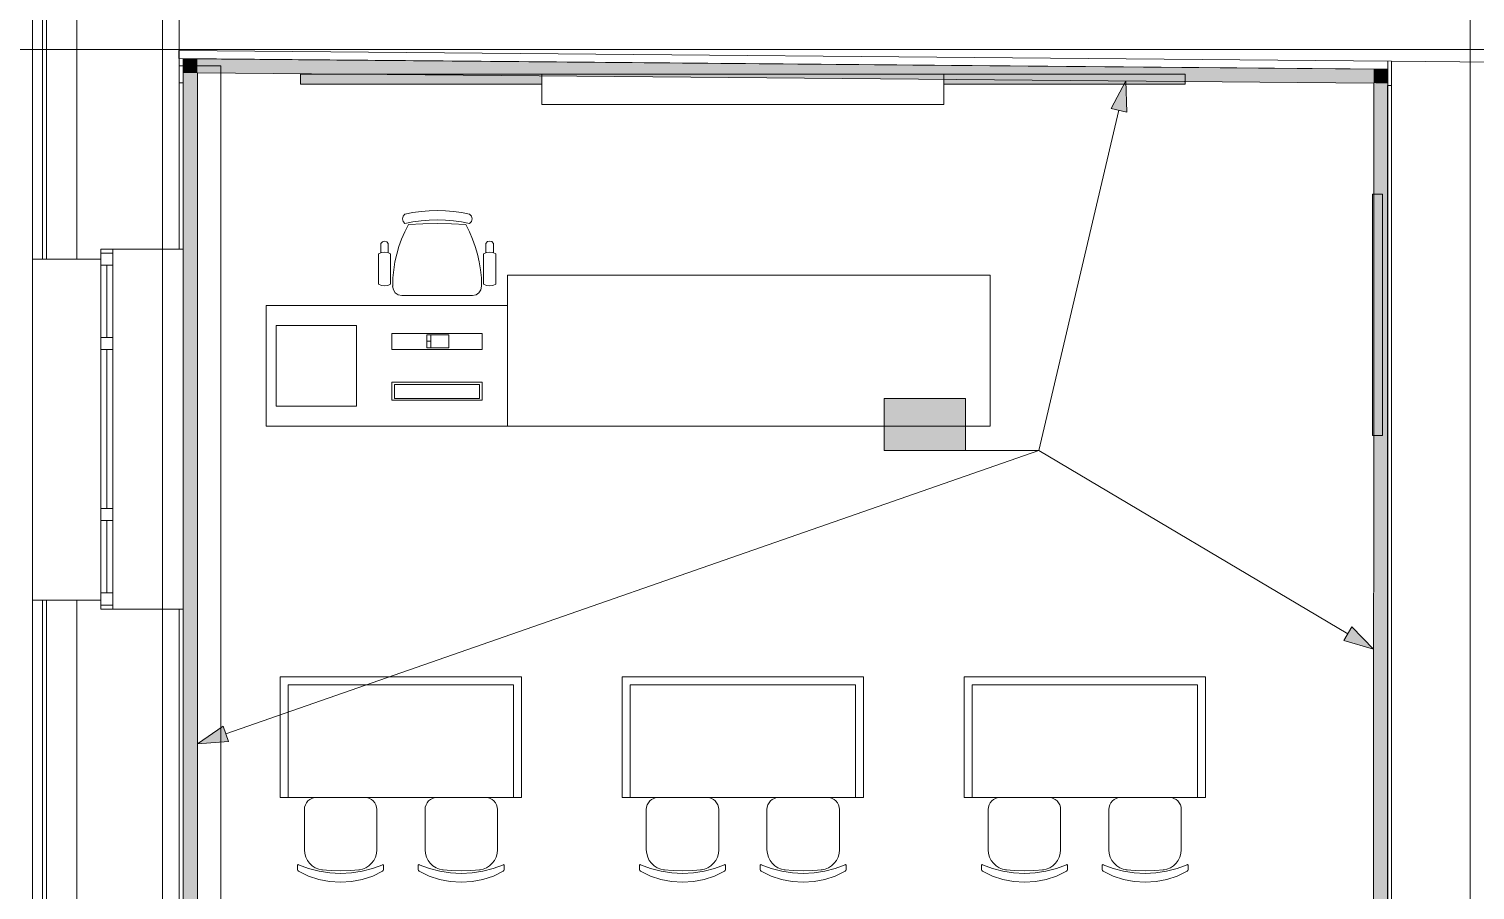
# Model space of a CAD drawing. Header units: millimetres. Extents: x 0 to 1189, y 0 to 841.
# Drawn here: x 232 to 303.9, y 611.6 to 654.4 of the extents above; entities that cross this region are included whole.
import ezdxf

# ---------------------------------------------------------------- set-up
doc = ezdxf.new("R2010")
doc.units = ezdxf.units.MM

msp = doc.modelspace()

# ---------------------------------------------------------------- hatches: boundary and pattern name
at = {"true_color": 0xf1d696}
h = msp.add_hatch(color=41, dxfattribs=at)
h.dxf.hatch_style = 2
h.paths.add_polyline_path([(240.398367, 652.202767), (239.698366, 652.209767), (239.698366, 652.909768)])
h = msp.add_hatch(color=41, dxfattribs=at)
h.dxf.hatch_style = 2
h.paths.add_polyline_path([(239.698366, 652.909768), (240.398367, 652.902768), (240.398367, 652.202767)])
h = msp.add_hatch(color=41, dxfattribs=at)
h.dxf.hatch_style = 2
h.paths.add_polyline_path([(240.398367, 652.902768), (298.883457, 652.397767), (298.883457, 651.697766), (240.398367, 652.202767)])
h = msp.add_hatch(color=41, dxfattribs=at)
h.dxf.hatch_style = 2
h.paths.add_polyline_path([(240.398367, 501.438537), (239.698366, 501.438537), (239.698366, 652.209767), (240.398367, 652.202767)])
h = msp.add_hatch(color=41, dxfattribs=at)
h.dxf.hatch_style = 2
h.paths.add_polyline_path([(298.883457, 652.397767), (299.583458, 652.391767), (298.883457, 651.697766)])
h = msp.add_hatch(color=41, dxfattribs=at)
h.dxf.hatch_style = 2
h.paths.add_polyline_path([(298.883457, 651.697766), (299.577458, 652.385767), (299.583458, 651.691766)])
at = {"true_color": 0x999999}
h = msp.add_hatch(color=253, dxfattribs=at)
h.dxf.hatch_style = 2
h.paths.add_polyline_path([(257.518393, 652.142767), (257.518393, 651.642766), (245.518375, 651.642766), (245.518375, 652.142767)])
h = msp.add_hatch(color=253, dxfattribs=at)
h.dxf.hatch_style = 2
h.paths.add_polyline_path([(289.518442, 652.142767), (289.518442, 651.642766), (277.518424, 651.642766), (277.518424, 652.142767)])
at = {"true_color": 0x0077b0}
h = msp.add_hatch(color=144, dxfattribs=at)
h.dxf.hatch_style = 2
h.paths.add_polyline_path([(286.563438, 651.804767), (286.610438, 650.259764), (285.831437, 650.442764)])
at = {"true_color": 0xf1d696}
h = msp.add_hatch(color=41, dxfattribs=at)
h.dxf.hatch_style = 2
h.paths.add_polyline_path([(298.883457, 651.697766), (299.583458, 651.691766), (299.581458, 600.325688), (298.881457, 601.025689)])
at = {"true_color": 0x999999}
h = msp.add_hatch(color=253, dxfattribs=at)
h.dxf.hatch_style = 2
h.paths.add_polyline_path([(299.326457, 646.185758), (299.326457, 634.18574), (298.826457, 634.18574), (298.826457, 646.185758)])
at = {"true_color": 0xffffff}
h = msp.add_hatch(color=7, dxfattribs=at)
h.dxf.hatch_style = 2
h.paths.add_polyline_path([(274.550419, 636.020742), (278.590426, 636.020742), (278.590426, 633.432738), (274.550419, 633.432738)])
h = msp.add_hatch(color=7, dxfattribs=at)
h.dxf.hatch_style = 2
h.paths.add_polyline_path([(274.550419, 636.020742), (278.590426, 636.020742), (278.590426, 633.432738), (274.550419, 633.432738)])
h = msp.add_hatch(color=7, dxfattribs=at)
h.dxf.hatch_style = 2
h.paths.add_polyline_path([(274.550419, 636.020742), (278.590426, 636.020742), (278.590426, 633.432738), (274.550419, 633.432738)])
at = {"true_color": 0x0077b0}
h = msp.add_hatch(color=144, dxfattribs=at)
h.paths.add_polyline_path([(275.761072, 634.624727), (275.761072, 635.431706), (275.731582, 635.588389), (275.642561, 635.719441), (275.513921, 635.805844), (275.357583, 635.835196), (275.201106, 635.805844), (275.069848, 635.719441), (274.982412, 635.588389), (274.954093, 635.431706), (274.954093, 634.624727), (274.982412, 634.468389), (275.069848, 634.339749), (275.201106, 634.250727), (275.357583, 634.221237), (275.513921, 634.250727), (275.642561, 634.339749), (275.731582, 634.468389)])
h.paths.add_polyline_path([(275.961715, 634.624727), (275.950561, 634.504071), (275.917135, 634.392045), (275.861488, 634.289011), (275.783672, 634.19533), (275.691903, 634.118031), (275.589851, 634.063521), (275.478187, 634.031232), (275.357583, 634.020595), (275.23585, 634.031232), (275.124143, 634.063521), (275.021944, 634.118031), (274.928737, 634.19533), (274.851007, 634.289011), (274.79555, 634.392045), (274.762313, 634.504071), (274.751246, 634.624727), (274.751246, 635.431706), (274.762313, 635.553439), (274.79555, 635.665146), (274.851007, 635.767345), (274.928737, 635.860552), (275.021944, 635.938368), (275.124143, 635.994015), (275.23585, 636.027441), (275.357583, 636.038594), (275.478239, 636.027484), (275.590264, 635.994359), (275.693299, 635.93953), (275.786979, 635.863308), (275.862883, 635.76967), (275.917548, 635.666524), (275.950613, 635.553869), (275.961715, 635.431706)])
h = msp.add_hatch(color=144, dxfattribs=at)
h.paths.add_polyline_path([(275.761072, 634.624727), (275.761072, 635.431706), (275.731582, 635.588389), (275.642561, 635.719441), (275.513921, 635.805844), (275.357583, 635.835196), (275.201106, 635.805844), (275.069848, 635.719441), (274.982412, 635.588389), (274.954093, 635.431706), (274.954093, 634.624727), (274.982412, 634.468389), (275.069848, 634.339749), (275.201106, 634.250727), (275.357583, 634.221237), (275.513921, 634.250727), (275.642561, 634.339749), (275.731582, 634.468389)])
h.paths.add_polyline_path([(275.961715, 634.624727), (275.950561, 634.504071), (275.917135, 634.392045), (275.861488, 634.289011), (275.783672, 634.19533), (275.691903, 634.118031), (275.589851, 634.063521), (275.478187, 634.031232), (275.357583, 634.020595), (275.23585, 634.031232), (275.124143, 634.063521), (275.021944, 634.118031), (274.928737, 634.19533), (274.851007, 634.289011), (274.79555, 634.392045), (274.762313, 634.504071), (274.751246, 634.624727), (274.751246, 635.431706), (274.762313, 635.553439), (274.79555, 635.665146), (274.851007, 635.767345), (274.928737, 635.860552), (275.021944, 635.938368), (275.124143, 635.994015), (275.23585, 636.027441), (275.357583, 636.038594), (275.478239, 636.027484), (275.590264, 635.994359), (275.693299, 635.93953), (275.786979, 635.863308), (275.862883, 635.76967), (275.917548, 635.666524), (275.950613, 635.553869), (275.961715, 635.431706)])
h = msp.add_hatch(color=144, dxfattribs=at)
h.paths.add_polyline_path([(275.761072, 634.624727), (275.761072, 635.431706), (275.731582, 635.588389), (275.642561, 635.719441), (275.513921, 635.805844), (275.357583, 635.835196), (275.201106, 635.805844), (275.069848, 635.719441), (274.982412, 635.588389), (274.954093, 635.431706), (274.954093, 634.624727), (274.982412, 634.468389), (275.069848, 634.339749), (275.201106, 634.250727), (275.357583, 634.221237), (275.513921, 634.250727), (275.642561, 634.339749), (275.731582, 634.468389)])
h.paths.add_polyline_path([(275.961715, 634.624727), (275.950561, 634.504071), (275.917135, 634.392045), (275.861488, 634.289011), (275.783672, 634.19533), (275.691903, 634.118031), (275.589851, 634.063521), (275.478187, 634.031232), (275.357583, 634.020595), (275.23585, 634.031232), (275.124143, 634.063521), (275.021944, 634.118031), (274.928737, 634.19533), (274.851007, 634.289011), (274.79555, 634.392045), (274.762313, 634.504071), (274.751246, 634.624727), (274.751246, 635.431706), (274.762313, 635.553439), (274.79555, 635.665146), (274.851007, 635.767345), (274.928737, 635.860552), (275.021944, 635.938368), (275.124143, 635.994015), (275.23585, 636.027441), (275.357583, 636.038594), (275.478239, 636.027484), (275.590264, 635.994359), (275.693299, 635.93953), (275.786979, 635.863308), (275.862883, 635.76967), (275.917548, 635.666524), (275.950613, 635.553869), (275.961715, 635.431706)])
h = msp.add_hatch(color=144, dxfattribs=at)
h.dxf.hatch_style = 2
h.paths.add_polyline_path([(278.184192, 635.694085), (277.952682, 635.462574), (277.882126, 635.431706), (277.805989, 635.456993), (277.780702, 635.53313), (277.808814, 635.603685), (278.204036, 635.998907), (278.244826, 636.028259), (278.285616, 636.038594), (278.361752, 636.013032), (278.387039, 635.936619), (278.387039, 634.119263), (278.361752, 634.044504), (278.285616, 634.020595), (278.209479, 634.044504), (278.184192, 634.119263)])
h = msp.add_hatch(color=144, dxfattribs=at)
h.dxf.hatch_style = 2
h.paths.add_polyline_path([(278.184192, 635.694085), (277.952682, 635.462574), (277.882126, 635.431706), (277.805989, 635.456993), (277.780702, 635.53313), (277.808814, 635.603685), (278.204036, 635.998907), (278.244826, 636.028259), (278.285616, 636.038594), (278.361752, 636.013032), (278.387039, 635.936619), (278.387039, 634.119263), (278.361752, 634.044504), (278.285616, 634.020595), (278.209479, 634.044504), (278.184192, 634.119263)])
h = msp.add_hatch(color=144, dxfattribs=at)
h.dxf.hatch_style = 2
h.paths.add_polyline_path([(278.184192, 635.694085), (277.952682, 635.462574), (277.882126, 635.431706), (277.805989, 635.456993), (277.780702, 635.53313), (277.808814, 635.603685), (278.204036, 635.998907), (278.244826, 636.028259), (278.285616, 636.038594), (278.361752, 636.013032), (278.387039, 635.936619), (278.387039, 634.119263), (278.361752, 634.044504), (278.285616, 634.020595), (278.209479, 634.044504), (278.184192, 634.119263)])
h = msp.add_hatch(color=144, dxfattribs=at)
h.dxf.hatch_style = 2
h.paths.add_polyline_path([(277.274612, 634.522752), (276.467633, 634.522752), (276.391497, 634.548315), (276.36621, 634.624727), (276.391497, 634.700864), (276.467633, 634.726151), (277.274612, 634.726151), (277.350749, 634.700864), (277.376036, 634.624727), (277.350749, 634.548315)])
h = msp.add_hatch(color=144, dxfattribs=at)
h.dxf.hatch_style = 2
h.paths.add_polyline_path([(277.274612, 634.522752), (276.467633, 634.522752), (276.391497, 634.548315), (276.36621, 634.624727), (276.391497, 634.700864), (276.467633, 634.726151), (277.274612, 634.726151), (277.350749, 634.700864), (277.376036, 634.624727), (277.350749, 634.548315)])
h = msp.add_hatch(color=144, dxfattribs=at)
h.dxf.hatch_style = 2
h.paths.add_polyline_path([(277.274612, 634.522752), (276.467633, 634.522752), (276.391497, 634.548315), (276.36621, 634.624727), (276.391497, 634.700864), (276.467633, 634.726151), (277.274612, 634.726151), (277.350749, 634.700864), (277.376036, 634.624727), (277.350749, 634.548315)])
h = msp.add_hatch(color=144, dxfattribs=at)
h.dxf.hatch_style = 2
h.paths.add_polyline_path([(298.882457, 623.563723), (297.394454, 623.980724), (297.802455, 624.668725)])
h = msp.add_hatch(color=144, dxfattribs=at)
h.dxf.hatch_style = 2
h.paths.add_polyline_path([(240.398367, 618.853716), (241.676369, 619.722717), (241.94037, 618.967716)])

# ---------------------------------------------------------------- linework, layer by layer
at = {"color": 7, "lineweight": 0}
for points in [[(238.672365, 237.695134), (238.672365, 729.022884)], [(238.672365, 237.695134), (238.672365, 729.022884)], [(232.698356, 723.080875), (232.698356, 642.949753)], [(232.898356, 642.949753), (232.898356, 723.079875)], [(232.898356, 722.879875), (232.898356, 642.949753)], [(234.398358, 721.369873), (234.398358, 642.949753)], [(232.198355, 719.009869), (232.198355, 608.1027)], [(303.672464, 238.825136), (303.672464, 718.345868)], [(234.398358, 642.949753), (234.398358, 715.468864)], [(239.498366, 657.119775), (239.498366, 653.319769)], [(202.529309, 653.371769), (863.72632, 653.371769)], [(239.478366, 653.319769), (239.474366, 652.919768)], [(239.474366, 652.919768), (299.583458, 652.391767)], [(239.498366, 653.319769), (239.478366, 653.319769)], [(239.498366, 653.319769), (299.776458, 652.789768)], [(239.498366, 643.449754), (239.498366, 653.319769)], [(239.698366, 652.909768), (239.698366, 652.209767)], [(298.883457, 652.397767), (239.698366, 652.909768)], [(241.560369, 652.562768), (239.498366, 652.562768)], [(239.698366, 652.209767), (239.698366, 501.438537)], [(240.398367, 652.202767), (298.883457, 651.697766)], [(240.398367, 501.438537), (240.398367, 652.202767)], [(241.560369, 500.798536), (241.560369, 652.562768)], [(299.583458, 652.391767), (298.883457, 652.397767)], [(299.581458, 600.325688), (299.583458, 652.391767)], [(299.583458, 652.391767), (299.587458, 652.791768)], [(304.876466, 652.745768), (299.776458, 652.789768)], [(299.776458, 557.861623), (299.776458, 652.789768)], [(239.698366, 651.720766), (239.498366, 651.720766)], [(239.698366, 643.449754), (239.698366, 651.720766)], [(298.883457, 651.697766), (298.881457, 601.025689)], [(299.576458, 651.588766), (299.576458, 557.861623)], [(299.776458, 651.588766), (299.576458, 651.588766)], [(232.198355, 642.949753), (232.698356, 642.949753)], [(232.698356, 642.949753), (232.898356, 642.949753)], [(232.898356, 642.949753), (234.398358, 642.949753)], [(234.398358, 642.949753), (235.59836, 642.949753)], [(236.198361, 643.449754), (235.59836, 643.449754)], [(235.59836, 643.449754), (235.59836, 642.649753)], [(235.59836, 643.449754), (235.59836, 642.649753)], [(236.198361, 643.449754), (235.59836, 643.449754)], [(236.198361, 643.249753), (235.59836, 643.249753)], [(236.198361, 643.449754), (239.498366, 643.449754)], [(236.198361, 642.649753), (236.198361, 643.449754)], [(236.198361, 642.649753), (236.198361, 643.449754)], [(239.498366, 643.449754), (239.698366, 643.449754)], [(235.59836, 642.649753), (236.198361, 642.649753)], [(235.59836, 639.049747), (235.59836, 642.649753)], [(235.89836, 639.049747), (235.89836, 642.649753)], [(236.198361, 642.649753), (236.198361, 639.049747)], [(235.59836, 639.049747), (236.198361, 639.049747)], [(235.59836, 638.449746), (235.59836, 639.049747)], [(235.59836, 639.049747), (235.59836, 638.449746)], [(236.198361, 639.049747), (236.198361, 638.449746)], [(236.198361, 638.449746), (236.198361, 639.049747)], [(236.198361, 638.449746), (235.59836, 638.449746)], [(235.59836, 630.549734), (235.59836, 638.449746)], [(235.89836, 630.549734), (235.89836, 638.449746)], [(236.198361, 638.449746), (236.198361, 630.549734)], [(235.59836, 630.549734), (236.198361, 630.549734)], [(235.59836, 629.949733), (235.59836, 630.549734)], [(235.59836, 630.549734), (235.59836, 629.949733)], [(236.198361, 629.949733), (235.59836, 629.949733)], [(235.59836, 626.349728), (235.59836, 629.949733)], [(235.89836, 626.349728), (235.89836, 629.949733)], [(236.198361, 630.549734), (236.198361, 629.949733)], [(236.198361, 629.949733), (236.198361, 630.549734)], [(236.198361, 629.949733), (236.198361, 626.349728)], [(235.59836, 626.349728), (236.198361, 626.349728)], [(235.59836, 625.549726), (235.59836, 626.349728)], [(235.59836, 626.349728), (235.59836, 625.549726)], [(236.198361, 626.349728), (236.198361, 625.549726)], [(236.198361, 625.549726), (236.198361, 626.349728)], [(232.698356, 625.999727), (232.198355, 625.999727)], [(232.698356, 625.999727), (232.698356, 602.104691)], [(232.898356, 625.999727), (232.698356, 625.999727)], [(232.898356, 602.304691), (232.898356, 625.999727)], [(234.398358, 625.999727), (232.898356, 625.999727)], [(232.898356, 625.999727), (232.898356, 624.461725)], [(234.398358, 624.461725), (234.398358, 625.999727)], [(234.398358, 625.999727), (234.398358, 602.304691)], [(235.59836, 625.999727), (234.398358, 625.999727)], [(236.198361, 625.749727), (235.59836, 625.749727)], [(236.198361, 625.549726), (235.59836, 625.549726)], [(235.59836, 625.549726), (236.198361, 625.549726)], [(239.498366, 625.549726), (236.198361, 625.549726)], [(239.498366, 625.549726), (239.498366, 602.504691)], [(239.698366, 625.549726), (239.498366, 625.549726)], [(239.698366, 602.504691), (239.698366, 625.549726)], [(234.398358, 602.104691), (234.398358, 624.461725)]]:
    msp.add_lwpolyline(points, dxfattribs=at)
at = {"color": 253, "lineweight": 0, "true_color": 0x999999}
for points in [[(245.518375, 651.642766), (245.518375, 652.142767)], [(245.518375, 652.142767), (257.518393, 652.142767)], [(257.518393, 651.642766), (245.518375, 651.642766)], [(257.518393, 650.642765), (257.518393, 652.142767)], [(257.518393, 652.142767), (277.518424, 652.142767)], [(257.518393, 652.142767), (257.518393, 651.642766)], [(277.518424, 652.142767), (277.518424, 650.642765)], [(277.518424, 651.642766), (277.518424, 652.142767)], [(277.518424, 652.142767), (289.518442, 652.142767)], [(289.518442, 651.642766), (277.518424, 651.642766)], [(289.518442, 652.142767), (289.518442, 651.642766)], [(277.518424, 650.642765), (257.518393, 650.642765)], [(299.326457, 646.185758), (298.826457, 646.185758)], [(298.826457, 646.185758), (298.826457, 634.18574)], [(299.326457, 634.18574), (299.326457, 646.185758)], [(250.721383, 644.721756), (250.631008, 644.823256), (250.598383, 644.954756), (250.631008, 645.086131), (250.721383, 645.186756)], [(250.721383, 645.186756), (251.11854, 645.262882), (251.518884, 645.317257), (251.921479, 645.349882), (252.325385, 645.360757), (252.72987, 645.349882), (253.132762, 645.317257), (253.533215, 645.262882), (253.930388, 645.186756)], [(253.930388, 645.186756), (254.020763, 645.086131), (254.053388, 644.954756), (254.020763, 644.823256), (253.930388, 644.721756)], [(250.108382, 641.614751), (250.108382, 641.627751), (250.121036, 642.025339), (250.158804, 642.42008), (250.221392, 642.810813), (250.308507, 643.196378), (250.419857, 643.575615), (250.555148, 643.947364), (250.714088, 644.310464), (250.896383, 644.663756)], [(250.721383, 644.721756), (251.11854, 644.798037), (251.518884, 644.852756), (251.921479, 644.885725), (252.325385, 644.896756), (252.72987, 644.885725), (253.132762, 644.852756), (253.533215, 644.798037), (253.930388, 644.721756)], [(250.896383, 644.663756), (251.610134, 644.707381), (252.325385, 644.721756), (253.034012, 644.707631), (253.740388, 644.665756)], [(253.740388, 644.665756), (253.922726, 644.312091), (254.081779, 643.94863), (254.21723, 643.576543), (254.328764, 643.197003), (254.416063, 642.811182), (254.478811, 642.420252), (254.516692, 642.025384), (254.529389, 641.627751), (254.529389, 641.614751)], [(249.522381, 643.729754), (249.597131, 643.815754), (249.706381, 643.847754), (249.815632, 643.816254), (249.890382, 643.730754)], [(249.522381, 643.731754), (249.523381, 643.275753)], [(249.890382, 643.730754), (249.890382, 643.273753)], [(254.747389, 643.730754), (254.822139, 643.816754), (254.931389, 643.848754), (255.039765, 643.816879), (255.11439, 643.731754)], [(254.747389, 643.730754), (254.747389, 643.273753)], [(255.11439, 643.731754), (255.11439, 643.275753)], [(249.402381, 643.217753), (249.547256, 643.279503), (249.703381, 643.300754), (249.860382, 643.279503), (250.005382, 643.217753)], [(249.402381, 643.217753), (249.402381, 641.705751)], [(250.005382, 643.217753), (250.005382, 641.705751)], [(254.632389, 643.217753), (254.777264, 643.279503), (254.933389, 643.300754), (255.089515, 643.279503), (255.23439, 643.217753)], [(254.632389, 643.217753), (254.632389, 641.705751)], [(255.23439, 643.217753), (255.23439, 641.705751)], [(255.818391, 642.142752), (255.818391, 634.64274)], [(279.818427, 642.142752), (255.818391, 642.142752)], [(279.818427, 634.64274), (279.818427, 642.142752)], [(250.005382, 641.705751), (249.860382, 641.643126), (249.703381, 641.621751), (249.547256, 641.643126), (249.402381, 641.705751)], [(250.568383, 641.14275), (250.385398, 641.178532), (250.240757, 641.276), (250.143179, 641.420344), (250.107382, 641.596751), (250.108382, 641.614751)], [(254.529389, 641.614751), (254.529389, 641.596751), (254.493748, 641.420344), (254.396514, 641.276), (254.252217, 641.178532), (254.075388, 641.14275)], [(255.23439, 641.705751), (255.089515, 641.643126), (254.933389, 641.621751), (254.777264, 641.643126), (254.632389, 641.705751)], [(243.818372, 640.642749), (255.818391, 640.642749)], [(243.818372, 634.64274), (243.818372, 640.642749)], [(250.568383, 641.14275), (254.069388, 641.14275)], [(255.818391, 640.642749), (255.818391, 634.64274)], [(244.318373, 639.642748), (248.318379, 639.642748)], [(244.318373, 635.642742), (244.318373, 639.642748)], [(248.318379, 639.642748), (248.318379, 635.642742)], [(254.563389, 639.258747), (250.073382, 639.258747)], [(250.073382, 639.258747), (250.073382, 638.462746)], [(254.563389, 638.462746), (254.563389, 639.258747)], [(251.812385, 638.544746), (251.812385, 639.178747)], [(251.812385, 639.178747), (252.893386, 639.178747)], [(252.013385, 638.861747), (251.812385, 638.861747)], [(252.893386, 638.544746), (251.812385, 638.544746)], [(252.013385, 639.178747), (252.013385, 638.544746)], [(252.893386, 639.178747), (252.893386, 638.544746)], [(250.073382, 638.462746), (254.563389, 638.462746)], [(254.563389, 636.822744), (250.073382, 636.822744)], [(250.073382, 636.822744), (250.073382, 635.936742)], [(254.427389, 636.717743), (250.202382, 636.717743)], [(250.202382, 636.717743), (250.202382, 636.018742)], [(254.427389, 636.018742), (254.427389, 636.717743)], [(254.563389, 635.936742), (254.563389, 636.822744)], [(248.318379, 635.642742), (244.318373, 635.642742)], [(250.073382, 635.936742), (254.563389, 635.936742)], [(250.202382, 636.018742), (254.427389, 636.018742)], [(255.818391, 634.64274), (243.818372, 634.64274)], [(255.818391, 634.64274), (279.818427, 634.64274)], [(298.826457, 634.18574), (299.326457, 634.18574)], [(244.518374, 622.185721), (256.518392, 622.185721)], [(244.518374, 616.185712), (244.518374, 622.185721)], [(256.518392, 622.185721), (256.518392, 616.185712)], [(261.5184, 622.185721), (273.518418, 622.185721)], [(261.5184, 616.185712), (261.5184, 622.185721)], [(273.518418, 622.185721), (273.518418, 616.185712)], [(278.518426, 622.185721), (290.518444, 622.185721)], [(278.518426, 616.185712), (278.518426, 622.185721)], [(290.518444, 622.185721), (290.518444, 616.185712)], [(256.118391, 621.785721), (244.918374, 621.785721)], [(244.918374, 621.785721), (244.918374, 616.185712)], [(256.118391, 616.185712), (256.118391, 621.785721)], [(273.118417, 621.785721), (261.9184, 621.785721)], [(261.9184, 621.785721), (261.9184, 616.185712)], [(273.118417, 616.185712), (273.118417, 621.785721)], [(290.118443, 621.785721), (278.918426, 621.785721)], [(278.918426, 621.785721), (278.918426, 616.185712)], [(290.118443, 616.185712), (290.118443, 621.785721)], [(256.518392, 616.185712), (244.518374, 616.185712)], [(245.719375, 615.585711), (245.731581, 615.706526), (245.766579, 615.819102), (245.821944, 615.921014), (245.895251, 616.009837), (245.984073, 616.083144), (246.085985, 616.138509), (246.198562, 616.173507), (246.319376, 616.185712)], [(245.719375, 615.585711), (245.731581, 615.706526), (245.766579, 615.819102), (245.821944, 615.921014), (245.895251, 616.009837), (245.984073, 616.083144), (246.085985, 616.138509), (246.198562, 616.173507), (246.319376, 616.185712)], [(245.719375, 615.585711), (245.719375, 613.582708)], [(245.719375, 615.585711), (245.719375, 613.582708)], [(246.318376, 616.185712), (248.71938, 616.185712)], [(246.318376, 616.185712), (248.71938, 616.185712)], [(248.71938, 616.185712), (248.840195, 616.173507), (248.952771, 616.138509), (249.054683, 616.083144), (249.143506, 616.009837), (249.216812, 615.921014), (249.272178, 615.819102), (249.307176, 615.706526), (249.319381, 615.585711)], [(248.71938, 616.185712), (248.840195, 616.173507), (248.952771, 616.138509), (249.054683, 616.083144), (249.143506, 616.009837), (249.216812, 615.921014), (249.272178, 615.819102), (249.307176, 615.706526), (249.319381, 615.585711)], [(249.319381, 615.585711), (249.319381, 613.582708)], [(249.319381, 615.585711), (249.319381, 613.582708)], [(251.719385, 615.585711), (251.73159, 615.706526), (251.766588, 615.819102), (251.821953, 615.921014), (251.89526, 616.009837), (251.984082, 616.083144), (252.085995, 616.138509), (252.198571, 616.173507), (252.319385, 616.185712)], [(251.719385, 615.585711), (251.73159, 615.706526), (251.766588, 615.819102), (251.821953, 615.921014), (251.89526, 616.009837), (251.984082, 616.083144), (252.085995, 616.138509), (252.198571, 616.173507), (252.319385, 616.185712)], [(251.719385, 615.585711), (251.719385, 613.582708)], [(251.719385, 615.585711), (251.719385, 613.582708)], [(252.318385, 616.185712), (254.719389, 616.185712)], [(252.318385, 616.185712), (254.719389, 616.185712)], [(254.719389, 616.185712), (254.840204, 616.173507), (254.95278, 616.138509), (255.054692, 616.083144), (255.143515, 616.009837), (255.216822, 615.921014), (255.272187, 615.819102), (255.307185, 615.706526), (255.31939, 615.585711)], [(254.719389, 616.185712), (254.840204, 616.173507), (254.95278, 616.138509), (255.054692, 616.083144), (255.143515, 616.009837), (255.216822, 615.921014), (255.272187, 615.819102), (255.307185, 615.706526), (255.31939, 615.585711)], [(255.31939, 615.585711), (255.31939, 613.582708)], [(255.31939, 615.585711), (255.31939, 613.582708)], [(273.518418, 616.185712), (261.5184, 616.185712)], [(262.719401, 615.585711), (262.731606, 615.706526), (262.766605, 615.819102), (262.82197, 615.921014), (262.895277, 616.009837), (262.984099, 616.083144), (263.086011, 616.138509), (263.198588, 616.173507), (263.319402, 616.185712)], [(262.719401, 615.585711), (262.731606, 615.706526), (262.766605, 615.819102), (262.82197, 615.921014), (262.895277, 616.009837), (262.984099, 616.083144), (263.086011, 616.138509), (263.198588, 616.173507), (263.319402, 616.185712)], [(262.719401, 615.585711), (262.719401, 613.582708)], [(262.719401, 615.585711), (262.719401, 613.582708)], [(263.318402, 616.185712), (265.719406, 616.185712)], [(263.318402, 616.185712), (265.719406, 616.185712)], [(265.719406, 616.185712), (265.840221, 616.173507), (265.952797, 616.138509), (266.054709, 616.083144), (266.143532, 616.009837), (266.216838, 615.921014), (266.272204, 615.819102), (266.307202, 615.706526), (266.319407, 615.585711)], [(265.719406, 616.185712), (265.840221, 616.173507), (265.952797, 616.138509), (266.054709, 616.083144), (266.143532, 616.009837), (266.216838, 615.921014), (266.272204, 615.819102), (266.307202, 615.706526), (266.319407, 615.585711)], [(266.319407, 615.585711), (266.319407, 613.582708)], [(266.319407, 615.585711), (266.319407, 613.582708)], [(268.719411, 615.585711), (268.731616, 615.706526), (268.766614, 615.819102), (268.821979, 615.921014), (268.895286, 616.009837), (268.984108, 616.083144), (269.08602, 616.138509), (269.198597, 616.173507), (269.319411, 616.185712)], [(268.719411, 615.585711), (268.731616, 615.706526), (268.766614, 615.819102), (268.821979, 615.921014), (268.895286, 616.009837), (268.984108, 616.083144), (269.08602, 616.138509), (269.198597, 616.173507), (269.319411, 616.185712)], [(268.719411, 615.585711), (268.719411, 613.582708)], [(268.719411, 615.585711), (268.719411, 613.582708)], [(269.318411, 616.185712), (271.719415, 616.185712)], [(269.318411, 616.185712), (271.719415, 616.185712)], [(271.719415, 616.185712), (271.84023, 616.173507), (271.952806, 616.138509), (272.054718, 616.083144), (272.143541, 616.009837), (272.216848, 615.921014), (272.272213, 615.819102), (272.307211, 615.706526), (272.319416, 615.585711)], [(271.719415, 616.185712), (271.84023, 616.173507), (271.952806, 616.138509), (272.054718, 616.083144), (272.143541, 616.009837), (272.216848, 615.921014), (272.272213, 615.819102), (272.307211, 615.706526), (272.319416, 615.585711)], [(272.319416, 615.585711), (272.319416, 613.582708)], [(272.319416, 615.585711), (272.319416, 613.582708)], [(290.518444, 616.185712), (278.518426, 616.185712)], [(279.719427, 615.585711), (279.731632, 615.706526), (279.766631, 615.819102), (279.821996, 615.921014), (279.895303, 616.009837), (279.984125, 616.083144), (280.086037, 616.138509), (280.198614, 616.173507), (280.319428, 616.185712)], [(279.719427, 615.585711), (279.731632, 615.706526), (279.766631, 615.819102), (279.821996, 615.921014), (279.895303, 616.009837), (279.984125, 616.083144), (280.086037, 616.138509), (280.198614, 616.173507), (280.319428, 616.185712)], [(279.719427, 615.585711), (279.719427, 613.582708)], [(279.719427, 615.585711), (279.719427, 613.582708)], [(280.318428, 616.185712), (282.719432, 616.185712)], [(280.318428, 616.185712), (282.719432, 616.185712)], [(282.719432, 616.185712), (282.840247, 616.173507), (282.952823, 616.138509), (283.054735, 616.083144), (283.143558, 616.009837), (283.216864, 615.921014), (283.27223, 615.819102), (283.307228, 615.706526), (283.319433, 615.585711)], [(282.719432, 616.185712), (282.840247, 616.173507), (282.952823, 616.138509), (283.054735, 616.083144), (283.143558, 616.009837), (283.216864, 615.921014), (283.27223, 615.819102), (283.307228, 615.706526), (283.319433, 615.585711)], [(283.319433, 615.585711), (283.319433, 613.582708)], [(283.319433, 615.585711), (283.319433, 613.582708)], [(285.719437, 615.585711), (285.731642, 615.706526), (285.76664, 615.819102), (285.822005, 615.921014), (285.895312, 616.009837), (285.984134, 616.083144), (286.086046, 616.138509), (286.198623, 616.173507), (286.319437, 616.185712)], [(285.719437, 615.585711), (285.731642, 615.706526), (285.76664, 615.819102), (285.822005, 615.921014), (285.895312, 616.009837), (285.984134, 616.083144), (286.086046, 616.138509), (286.198623, 616.173507), (286.319437, 616.185712)], [(285.719437, 615.585711), (285.719437, 613.582708)], [(285.719437, 615.585711), (285.719437, 613.582708)], [(286.318437, 616.185712), (288.719441, 616.185712)], [(286.318437, 616.185712), (288.719441, 616.185712)], [(288.719441, 616.185712), (288.840256, 616.173507), (288.952832, 616.138509), (289.054744, 616.083144), (289.143567, 616.009837), (289.216873, 615.921014), (289.272239, 615.819102), (289.307237, 615.706526), (289.319442, 615.585711)], [(288.719441, 616.185712), (288.840256, 616.173507), (288.952832, 616.138509), (289.054744, 616.083144), (289.143567, 616.009837), (289.216873, 615.921014), (289.272239, 615.819102), (289.307237, 615.706526), (289.319442, 615.585711)], [(289.319442, 615.585711), (289.319442, 613.582708)], [(289.319442, 615.585711), (289.319442, 613.582708)], [(246.619377, 612.587707), (246.433992, 612.624021), (246.263173, 612.69241), (246.11005, 612.789416), (245.977751, 612.911582), (245.869405, 613.055451), (245.788141, 613.217567), (245.737088, 613.394471), (245.719375, 613.582708)], [(246.619377, 612.587707), (246.433992, 612.624021), (246.263173, 612.69241), (246.11005, 612.789416), (245.977751, 612.911582), (245.869405, 613.055451), (245.788141, 613.217567), (245.737088, 613.394471), (245.719375, 613.582708)], [(249.319381, 613.582708), (249.301668, 613.394471), (249.250615, 613.217567), (249.169351, 613.055451), (249.061006, 612.911582), (248.928706, 612.789416), (248.775583, 612.69241), (248.604765, 612.624021), (248.41938, 612.587707)], [(249.319381, 613.582708), (249.301668, 613.394471), (249.250615, 613.217567), (249.169351, 613.055451), (249.061006, 612.911582), (248.928706, 612.789416), (248.775583, 612.69241), (248.604765, 612.624021), (248.41938, 612.587707)], [(252.619386, 612.587707), (252.434001, 612.624021), (252.263182, 612.69241), (252.110059, 612.789416), (251.97776, 612.911582), (251.869414, 613.055451), (251.78815, 613.217567), (251.737097, 613.394471), (251.719385, 613.582708)], [(252.619386, 612.587707), (252.434001, 612.624021), (252.263182, 612.69241), (252.110059, 612.789416), (251.97776, 612.911582), (251.869414, 613.055451), (251.78815, 613.217567), (251.737097, 613.394471), (251.719385, 613.582708)], [(255.31939, 613.582708), (255.301677, 613.394471), (255.250624, 613.217567), (255.169361, 613.055451), (255.061015, 612.911582), (254.928716, 612.789416), (254.775592, 612.69241), (254.604774, 612.624021), (254.419389, 612.587707)], [(255.31939, 613.582708), (255.301677, 613.394471), (255.250624, 613.217567), (255.169361, 613.055451), (255.061015, 612.911582), (254.928716, 612.789416), (254.775592, 612.69241), (254.604774, 612.624021), (254.419389, 612.587707)], [(263.619403, 612.587707), (263.434018, 612.624021), (263.263199, 612.69241), (263.110076, 612.789416), (262.977777, 612.911582), (262.869431, 613.055451), (262.788167, 613.217567), (262.737114, 613.394471), (262.719401, 613.582708)], [(263.619403, 612.587707), (263.434018, 612.624021), (263.263199, 612.69241), (263.110076, 612.789416), (262.977777, 612.911582), (262.869431, 613.055451), (262.788167, 613.217567), (262.737114, 613.394471), (262.719401, 613.582708)], [(266.319407, 613.582708), (266.301694, 613.394471), (266.250641, 613.217567), (266.169377, 613.055451), (266.061031, 612.911582), (265.928732, 612.789416), (265.775609, 612.69241), (265.604791, 612.624021), (265.419406, 612.587707)], [(266.319407, 613.582708), (266.301694, 613.394471), (266.250641, 613.217567), (266.169377, 613.055451), (266.061031, 612.911582), (265.928732, 612.789416), (265.775609, 612.69241), (265.604791, 612.624021), (265.419406, 612.587707)], [(269.619412, 612.587707), (269.434027, 612.624021), (269.263208, 612.69241), (269.110085, 612.789416), (268.977786, 612.911582), (268.86944, 613.055451), (268.788176, 613.217567), (268.737123, 613.394471), (268.719411, 613.582708)], [(269.619412, 612.587707), (269.434027, 612.624021), (269.263208, 612.69241), (269.110085, 612.789416), (268.977786, 612.911582), (268.86944, 613.055451), (268.788176, 613.217567), (268.737123, 613.394471), (268.719411, 613.582708)], [(272.319416, 613.582708), (272.301703, 613.394471), (272.25065, 613.217567), (272.169387, 613.055451), (272.061041, 612.911582), (271.928742, 612.789416), (271.775618, 612.69241), (271.6048, 612.624021), (271.419415, 612.587707)], [(272.319416, 613.582708), (272.301703, 613.394471), (272.25065, 613.217567), (272.169387, 613.055451), (272.061041, 612.911582), (271.928742, 612.789416), (271.775618, 612.69241), (271.6048, 612.624021), (271.419415, 612.587707)], [(280.619429, 612.587707), (280.434044, 612.624021), (280.263225, 612.69241), (280.110102, 612.789416), (279.977803, 612.911582), (279.869457, 613.055451), (279.788193, 613.217567), (279.73714, 613.394471), (279.719427, 613.582708)], [(280.619429, 612.587707), (280.434044, 612.624021), (280.263225, 612.69241), (280.110102, 612.789416), (279.977803, 612.911582), (279.869457, 613.055451), (279.788193, 613.217567), (279.73714, 613.394471), (279.719427, 613.582708)], [(283.319433, 613.582708), (283.30172, 613.394471), (283.250667, 613.217567), (283.169403, 613.055451), (283.061057, 612.911582), (282.928758, 612.789416), (282.775635, 612.69241), (282.604817, 612.624021), (282.419431, 612.587707)], [(283.319433, 613.582708), (283.30172, 613.394471), (283.250667, 613.217567), (283.169403, 613.055451), (283.061057, 612.911582), (282.928758, 612.789416), (282.775635, 612.69241), (282.604817, 612.624021), (282.419431, 612.587707)], [(286.619438, 612.587707), (286.434053, 612.624021), (286.263234, 612.69241), (286.110111, 612.789416), (285.977812, 612.911582), (285.869466, 613.055451), (285.788202, 613.217567), (285.737149, 613.394471), (285.719437, 613.582708)], [(286.619438, 612.587707), (286.434053, 612.624021), (286.263234, 612.69241), (286.110111, 612.789416), (285.977812, 612.911582), (285.869466, 613.055451), (285.788202, 613.217567), (285.737149, 613.394471), (285.719437, 613.582708)], [(289.319442, 613.582708), (289.301729, 613.394471), (289.250676, 613.217567), (289.169412, 613.055451), (289.061067, 612.911582), (288.928768, 612.789416), (288.775644, 612.69241), (288.604826, 612.624021), (288.419441, 612.587707)], [(289.319442, 613.582708), (289.301729, 613.394471), (289.250676, 613.217567), (289.169412, 613.055451), (289.061067, 612.911582), (288.928768, 612.789416), (288.775644, 612.69241), (288.604826, 612.624021), (288.419441, 612.587707)], [(245.384375, 612.812707), (245.393, 612.833707), (245.414375, 612.842707), (245.427375, 612.839707)], [(245.384375, 612.812707), (245.393, 612.833707), (245.414375, 612.842707), (245.427375, 612.839707)], [(245.384375, 612.595707), (245.384375, 612.812707)], [(245.384375, 612.595707), (245.384375, 612.812707)], [(249.611381, 612.839707), (249.107318, 612.648769), (248.58788, 612.511456), (248.057191, 612.428519), (247.519378, 612.400706), (246.981565, 612.428519), (246.450877, 612.511456), (245.931438, 612.648769), (245.427375, 612.839707)], [(249.611381, 612.839707), (249.107318, 612.648769), (248.58788, 612.511456), (248.057191, 612.428519), (247.519378, 612.400706), (246.981565, 612.428519), (246.450877, 612.511456), (245.931438, 612.648769), (245.427375, 612.839707)], [(249.611381, 612.839707), (249.624381, 612.842707), (249.645756, 612.833707), (249.654381, 612.812707)], [(249.611381, 612.839707), (249.624381, 612.842707), (249.645756, 612.833707), (249.654381, 612.812707)], [(249.654381, 612.595707), (249.654381, 612.812707)], [(249.654381, 612.595707), (249.654381, 612.812707)], [(251.384384, 612.812707), (251.393009, 612.833707), (251.414384, 612.842707), (251.427384, 612.839707)], [(251.384384, 612.812707), (251.393009, 612.833707), (251.414384, 612.842707), (251.427384, 612.839707)], [(251.384384, 612.595707), (251.384384, 612.812707)], [(251.384384, 612.595707), (251.384384, 612.812707)], [(255.611391, 612.839707), (255.107327, 612.648769), (254.587889, 612.511456), (254.057201, 612.428519), (253.519387, 612.400706), (252.981574, 612.428519), (252.450886, 612.511456), (251.931447, 612.648769), (251.427384, 612.839707)], [(255.611391, 612.839707), (255.107327, 612.648769), (254.587889, 612.511456), (254.057201, 612.428519), (253.519387, 612.400706), (252.981574, 612.428519), (252.450886, 612.511456), (251.931447, 612.648769), (251.427384, 612.839707)], [(255.611391, 612.839707), (255.624391, 612.842707), (255.645766, 612.833707), (255.654391, 612.812707)], [(255.611391, 612.839707), (255.624391, 612.842707), (255.645766, 612.833707), (255.654391, 612.812707)], [(255.654391, 612.595707), (255.654391, 612.812707)], [(255.654391, 612.595707), (255.654391, 612.812707)], [(262.384401, 612.812707), (262.393026, 612.833707), (262.414401, 612.842707), (262.427401, 612.839707)], [(262.384401, 612.812707), (262.393026, 612.833707), (262.414401, 612.842707), (262.427401, 612.839707)], [(262.384401, 612.595707), (262.384401, 612.812707)], [(262.384401, 612.595707), (262.384401, 612.812707)], [(266.611407, 612.839707), (266.107344, 612.648769), (265.587906, 612.511456), (265.057217, 612.428519), (264.519404, 612.400706), (263.981591, 612.428519), (263.450902, 612.511456), (262.931464, 612.648769), (262.427401, 612.839707)], [(266.611407, 612.839707), (266.107344, 612.648769), (265.587906, 612.511456), (265.057217, 612.428519), (264.519404, 612.400706), (263.981591, 612.428519), (263.450902, 612.511456), (262.931464, 612.648769), (262.427401, 612.839707)], [(266.611407, 612.839707), (266.624407, 612.842707), (266.645782, 612.833707), (266.654407, 612.812707)], [(266.611407, 612.839707), (266.624407, 612.842707), (266.645782, 612.833707), (266.654407, 612.812707)], [(266.654407, 612.595707), (266.654407, 612.812707)], [(266.654407, 612.595707), (266.654407, 612.812707)], [(268.38441, 612.812707), (268.393035, 612.833707), (268.41441, 612.842707), (268.42741, 612.839707)], [(268.38441, 612.812707), (268.393035, 612.833707), (268.41441, 612.842707), (268.42741, 612.839707)], [(268.38441, 612.595707), (268.38441, 612.812707)], [(268.38441, 612.595707), (268.38441, 612.812707)], [(272.611416, 612.839707), (272.107353, 612.648769), (271.587915, 612.511456), (271.057227, 612.428519), (270.519413, 612.400706), (269.9816, 612.428519), (269.450912, 612.511456), (268.931473, 612.648769), (268.42741, 612.839707)], [(272.611416, 612.839707), (272.107353, 612.648769), (271.587915, 612.511456), (271.057227, 612.428519), (270.519413, 612.400706), (269.9816, 612.428519), (269.450912, 612.511456), (268.931473, 612.648769), (268.42741, 612.839707)], [(272.611416, 612.839707), (272.624417, 612.842707), (272.645792, 612.833707), (272.654417, 612.812707)], [(272.611416, 612.839707), (272.624417, 612.842707), (272.645792, 612.833707), (272.654417, 612.812707)], [(272.654417, 612.595707), (272.654417, 612.812707)], [(272.654417, 612.595707), (272.654417, 612.812707)], [(279.384427, 612.812707), (279.393052, 612.833707), (279.414427, 612.842707), (279.427427, 612.839707)], [(279.384427, 612.812707), (279.393052, 612.833707), (279.414427, 612.842707), (279.427427, 612.839707)], [(279.384427, 612.595707), (279.384427, 612.812707)], [(279.384427, 612.595707), (279.384427, 612.812707)], [(283.611433, 612.839707), (283.10737, 612.648769), (282.587932, 612.511456), (282.057243, 612.428519), (281.51943, 612.400706), (280.981617, 612.428519), (280.450928, 612.511456), (279.93149, 612.648769), (279.427427, 612.839707)], [(283.611433, 612.839707), (283.10737, 612.648769), (282.587932, 612.511456), (282.057243, 612.428519), (281.51943, 612.400706), (280.981617, 612.428519), (280.450928, 612.511456), (279.93149, 612.648769), (279.427427, 612.839707)], [(283.611433, 612.839707), (283.624433, 612.842707), (283.645808, 612.833707), (283.654433, 612.812707)], [(283.611433, 612.839707), (283.624433, 612.842707), (283.645808, 612.833707), (283.654433, 612.812707)], [(283.654433, 612.595707), (283.654433, 612.812707)], [(283.654433, 612.595707), (283.654433, 612.812707)], [(285.384436, 612.812707), (285.393061, 612.833707), (285.414436, 612.842707), (285.427436, 612.839707)], [(285.384436, 612.812707), (285.393061, 612.833707), (285.414436, 612.842707), (285.427436, 612.839707)], [(285.384436, 612.595707), (285.384436, 612.812707)], [(285.384436, 612.595707), (285.384436, 612.812707)], [(289.611442, 612.839707), (289.107379, 612.648769), (288.587941, 612.511456), (288.057253, 612.428519), (287.519439, 612.400706), (286.981626, 612.428519), (286.450938, 612.511456), (285.931499, 612.648769), (285.427436, 612.839707)], [(289.611442, 612.839707), (289.107379, 612.648769), (288.587941, 612.511456), (288.057253, 612.428519), (287.519439, 612.400706), (286.981626, 612.428519), (286.450938, 612.511456), (285.931499, 612.648769), (285.427436, 612.839707)], [(289.611442, 612.839707), (289.624442, 612.842707), (289.645818, 612.833707), (289.654443, 612.812707)], [(289.611442, 612.839707), (289.624442, 612.842707), (289.645818, 612.833707), (289.654443, 612.812707)], [(289.654443, 612.595707), (289.654443, 612.812707)], [(289.654443, 612.595707), (289.654443, 612.812707)], [(245.431375, 612.510706), (245.397, 612.547207), (245.384375, 612.595707)], [(245.431375, 612.510706), (245.397, 612.547207), (245.384375, 612.595707)], [(249.607381, 612.510706), (249.114349, 612.276987), (248.59788, 612.107956), (248.06416, 612.005299), (247.519378, 611.970706), (246.974596, 612.005299), (246.440877, 612.107956), (245.924407, 612.276987), (245.431375, 612.510706)], [(249.607381, 612.510706), (249.114349, 612.276987), (248.59788, 612.107956), (248.06416, 612.005299), (247.519378, 611.970706), (246.974596, 612.005299), (246.440877, 612.107956), (245.924407, 612.276987), (245.431375, 612.510706)], [(248.46038, 612.592707), (247.991004, 612.550832), (247.519378, 612.536707), (247.047752, 612.550832), (246.578377, 612.592707)], [(248.46038, 612.592707), (247.991004, 612.550832), (247.519378, 612.536707), (247.047752, 612.550832), (246.578377, 612.592707)], [(249.654381, 612.595707), (249.641756, 612.547207), (249.607381, 612.510706)], [(249.654381, 612.595707), (249.641756, 612.547207), (249.607381, 612.510706)], [(251.431384, 612.510706), (251.397009, 612.547207), (251.384384, 612.595707)], [(251.431384, 612.510706), (251.397009, 612.547207), (251.384384, 612.595707)], [(255.607391, 612.510706), (255.114359, 612.276987), (254.597889, 612.107956), (254.064169, 612.005299), (253.519387, 611.970706), (252.974605, 612.005299), (252.440886, 612.107956), (251.924416, 612.276987), (251.431384, 612.510706)], [(255.607391, 612.510706), (255.114359, 612.276987), (254.597889, 612.107956), (254.064169, 612.005299), (253.519387, 611.970706), (252.974605, 612.005299), (252.440886, 612.107956), (251.924416, 612.276987), (251.431384, 612.510706)], [(254.460389, 612.592707), (253.991013, 612.550832), (253.519387, 612.536707), (253.047762, 612.550832), (252.578386, 612.592707)], [(254.460389, 612.592707), (253.991013, 612.550832), (253.519387, 612.536707), (253.047762, 612.550832), (252.578386, 612.592707)], [(255.654391, 612.595707), (255.641766, 612.547207), (255.607391, 612.510706)], [(255.654391, 612.595707), (255.641766, 612.547207), (255.607391, 612.510706)], [(262.431401, 612.510706), (262.397026, 612.547207), (262.384401, 612.595707)], [(262.431401, 612.510706), (262.397026, 612.547207), (262.384401, 612.595707)], [(266.607407, 612.510706), (266.114375, 612.276987), (265.597906, 612.107956), (265.064186, 612.005299), (264.519404, 611.970706), (263.974622, 612.005299), (263.440902, 612.107956), (262.924433, 612.276987), (262.431401, 612.510706)], [(266.607407, 612.510706), (266.114375, 612.276987), (265.597906, 612.107956), (265.064186, 612.005299), (264.519404, 611.970706), (263.974622, 612.005299), (263.440902, 612.107956), (262.924433, 612.276987), (262.431401, 612.510706)], [(265.460406, 612.592707), (264.99103, 612.550832), (264.519404, 612.536707), (264.047778, 612.550832), (263.578403, 612.592707)], [(265.460406, 612.592707), (264.99103, 612.550832), (264.519404, 612.536707), (264.047778, 612.550832), (263.578403, 612.592707)], [(266.654407, 612.595707), (266.641782, 612.547207), (266.607407, 612.510706)], [(266.654407, 612.595707), (266.641782, 612.547207), (266.607407, 612.510706)], [(268.43141, 612.510706), (268.397035, 612.547207), (268.38441, 612.595707)], [(268.43141, 612.510706), (268.397035, 612.547207), (268.38441, 612.595707)], [(272.607416, 612.510706), (272.114384, 612.276987), (271.597915, 612.107956), (271.064195, 612.005299), (270.519413, 611.970706), (269.974631, 612.005299), (269.440912, 612.107956), (268.924442, 612.276987), (268.43141, 612.510706)], [(272.607416, 612.510706), (272.114384, 612.276987), (271.597915, 612.107956), (271.064195, 612.005299), (270.519413, 611.970706), (269.974631, 612.005299), (269.440912, 612.107956), (268.924442, 612.276987), (268.43141, 612.510706)], [(271.460415, 612.592707), (270.991039, 612.550832), (270.519413, 612.536707), (270.047788, 612.550832), (269.578412, 612.592707)], [(271.460415, 612.592707), (270.991039, 612.550832), (270.519413, 612.536707), (270.047788, 612.550832), (269.578412, 612.592707)], [(272.654417, 612.595707), (272.641792, 612.547207), (272.607416, 612.510706)], [(272.654417, 612.595707), (272.641792, 612.547207), (272.607416, 612.510706)], [(279.431427, 612.510706), (279.397052, 612.547207), (279.384427, 612.595707)], [(279.431427, 612.510706), (279.397052, 612.547207), (279.384427, 612.595707)], [(283.607433, 612.510706), (283.114401, 612.276987), (282.597932, 612.107956), (282.064212, 612.005299), (281.51943, 611.970706), (280.974648, 612.005299), (280.440928, 612.107956), (279.924459, 612.276987), (279.431427, 612.510706)], [(283.607433, 612.510706), (283.114401, 612.276987), (282.597932, 612.107956), (282.064212, 612.005299), (281.51943, 611.970706), (280.974648, 612.005299), (280.440928, 612.107956), (279.924459, 612.276987), (279.431427, 612.510706)], [(282.460432, 612.592707), (281.991056, 612.550832), (281.51943, 612.536707), (281.047804, 612.550832), (280.578429, 612.592707)], [(282.460432, 612.592707), (281.991056, 612.550832), (281.51943, 612.536707), (281.047804, 612.550832), (280.578429, 612.592707)], [(283.654433, 612.595707), (283.641808, 612.547207), (283.607433, 612.510706)], [(283.654433, 612.595707), (283.641808, 612.547207), (283.607433, 612.510706)], [(285.431436, 612.510706), (285.397061, 612.547207), (285.384436, 612.595707)], [(285.431436, 612.510706), (285.397061, 612.547207), (285.384436, 612.595707)], [(289.607442, 612.510706), (289.11441, 612.276987), (288.597941, 612.107956), (288.064221, 612.005299), (287.519439, 611.970706), (286.974657, 612.005299), (286.440938, 612.107956), (285.924468, 612.276987), (285.431436, 612.510706)], [(289.607442, 612.510706), (289.11441, 612.276987), (288.597941, 612.107956), (288.064221, 612.005299), (287.519439, 611.970706), (286.974657, 612.005299), (286.440938, 612.107956), (285.924468, 612.276987), (285.431436, 612.510706)], [(288.460441, 612.592707), (287.991065, 612.550832), (287.519439, 612.536707), (287.047814, 612.550832), (286.578438, 612.592707)], [(288.460441, 612.592707), (287.991065, 612.550832), (287.519439, 612.536707), (287.047814, 612.550832), (286.578438, 612.592707)], [(289.654443, 612.595707), (289.641818, 612.547207), (289.607442, 612.510706)], [(289.654443, 612.595707), (289.641818, 612.547207), (289.607442, 612.510706)]]:
    msp.add_lwpolyline(points, dxfattribs=at)
at = {"color": 144, "lineweight": 0, "true_color": 0x0077b0}
for points in [[(286.563438, 651.804767), (285.831437, 650.442764)], [(286.563438, 651.804767), (286.610438, 650.259764)], [(286.220437, 650.351764), (282.236431, 633.432738)], [(286.610438, 650.259764), (285.831437, 650.442764)], [(274.550419, 636.020742), (278.590426, 636.020742)], [(274.550419, 633.432738), (274.550419, 636.020742)], [(274.550419, 636.020742), (278.590426, 636.020742)], [(274.550419, 633.432738), (274.550419, 636.020742)], [(274.550419, 636.020742), (278.590426, 636.020742)], [(274.550419, 633.432738), (274.550419, 636.020742)], [(278.590426, 636.020742), (278.590426, 633.432738)], [(278.590426, 636.020742), (278.590426, 633.432738)], [(278.590426, 636.020742), (278.590426, 633.432738)], [(241.808369, 619.344717), (282.236431, 633.432738)], [(278.590426, 633.432738), (274.550419, 633.432738)], [(278.590426, 633.432738), (274.550419, 633.432738)], [(278.590426, 633.432738), (274.550419, 633.432738)], [(282.236431, 633.432738), (278.590426, 633.432738)], [(282.236431, 633.432738), (278.590426, 633.432738)], [(282.236431, 633.432738), (278.590426, 633.432738)], [(297.598455, 624.324725), (282.236431, 633.432738)], [(297.394454, 623.980724), (297.802455, 624.668725)], [(298.882457, 623.563723), (297.802455, 624.668725)], [(298.882457, 623.563723), (297.394454, 623.980724)], [(240.398367, 618.853716), (241.676369, 619.722717)], [(241.676369, 619.722717), (241.94037, 618.967716)], [(240.398367, 618.853716), (241.94037, 618.967716)]]:
    msp.add_lwpolyline(points, dxfattribs=at)

doc.saveas('drawing.dxf')
